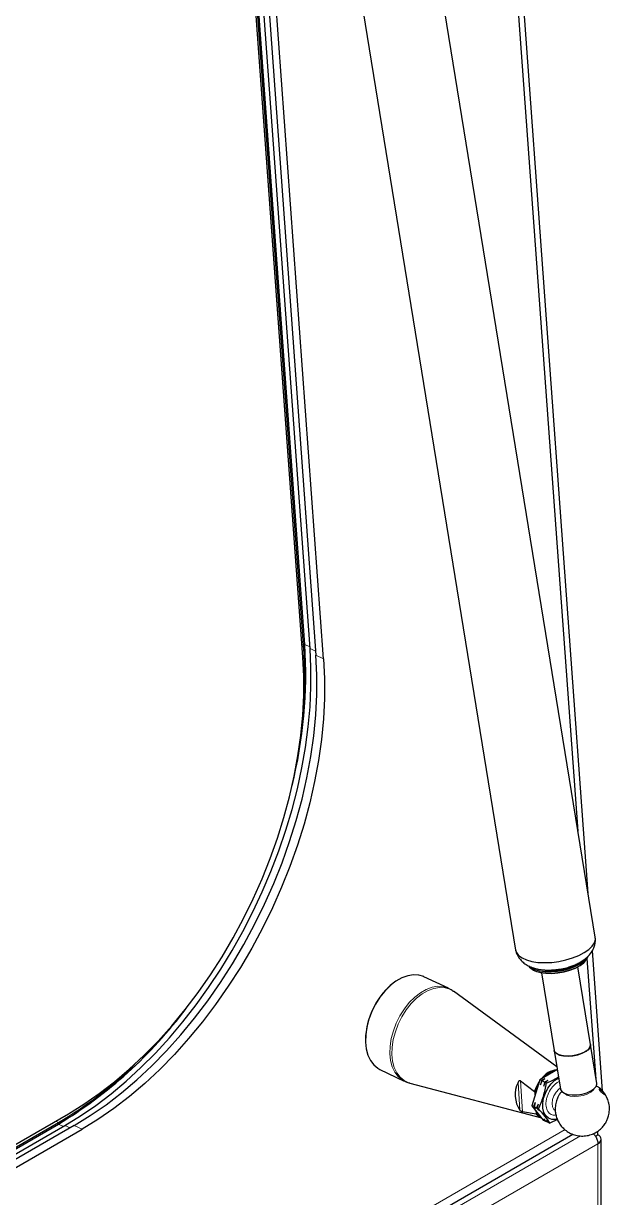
# Model space of a CAD drawing. Header units: millimetres. Extents: x -218071 to -203542, y 15363 to 51382.
# Drawn here: x -216822.62 to -216806.65, y 51013.95 to 51045.97 of the extents above; entities that cross this region are included whole.
import ezdxf

# ---------------------------------------------------------------- set-up
doc = ezdxf.new("R2010")
doc.units = ezdxf.units.MM
doc.header["$LTSCALE"] = 4
doc.layers.add('TPF-EQUIPEMENT', color=7, linetype='Continuous')

msp = doc.modelspace()

# ---------------------------------------------------------------- linework, layer by layer
at = {"layer": 'TPF-EQUIPEMENT', "color": 7, "linetype": 'Continuous', "lineweight": 25}
for p, q in [((-216807.228, 51022.237), (-216811.753, 51084.58)), ((-216807.505, 51023.939), (-216811.895, 51084.424)), ((-216807.035, 51021.049), (-216813.213, 51059.07)), ((-216815.362, 51058.578), (-216809.207, 51020.696)), ((-216816.754, 51057.706), (-216814.651, 51028.735)), ((-216814.439, 51028.634), (-216816.558, 51057.819)), ((-216815.004, 51028.68), (-216817.096, 51057.508)), ((-216814.985, 51029.006), (-216817.055, 51057.532)), ((-216814.95, 51029.026), (-216817.02, 51057.552)), ((-216814.809, 51028.922), (-216816.892, 51057.626)), ((-216806.837, 51016.845), (-216807.116, 51020.684)), ((-216807.167, 51018.118), (-216807.511, 51020.236)), ((-216807.323, 51020.375), (-216807.308, 51020.39)), ((-216807.014, 51017.177), (-216807.253, 51020.465)), ((-216811.039, 51019.652), (-216811.704, 51019.968)), ((-216808.74, 51020.158), (-216808.72, 51020.148)), ((-216808.498, 51020.076), (-216808.154, 51017.957)), ((-216808.082, 51017.512), (-216810.902, 51019.57)), ((-216808.154, 51017.957), (-216807.982, 51016.899)), ((-216806.995, 51017.06), (-216807.167, 51018.118)), ((-216812.907, 51017.44), (-216812.242, 51017.124)), ((-216808.07, 51017.439), (-216808.546, 51017.156)), ((-216812.093, 51017.069), (-216808.5, 51016.12)), ((-216809.075, 51017.132), (-216808.692, 51016.84)), ((-216808.546, 51017.156), (-216808.764, 51016.45)), ((-216808.502, 51017.135), (-216808.546, 51017.156)), ((-216808.502, 51017.135), (-216808.526, 51017.022)), ((-216808.526, 51017.022), (-216808.483, 51017.126)), ((-216808.411, 51017.179), (-216808.502, 51017.135)), ((-216808.411, 51017.179), (-216808.483, 51017.126)), ((-216808.418, 51017.095), (-216808.483, 51017.126)), ((-216808.418, 51017.095), (-216808.442, 51016.982)), ((-216808.442, 51016.982), (-216808.399, 51017.086)), ((-216808.327, 51017.139), (-216808.418, 51017.095)), ((-216808.327, 51017.139), (-216808.399, 51017.086)), ((-216808.365, 51017.07), (-216808.399, 51017.086)), ((-216807, 51016.986), (-216807.001, 51017.002)), ((-216808.673, 51016.743), (-216808.677, 51016.8)), ((-216808.721, 51016.43), (-216808.764, 51016.45)), ((-216808.764, 51016.45), (-216808.452, 51016.06)), ((-216808.677, 51016.534), (-216808.721, 51016.43)), ((-216808.721, 51016.43), (-216808.663, 51016.365)), ((-216808.677, 51016.534), (-216808.701, 51016.421)), ((-216808.636, 51016.389), (-216808.701, 51016.421)), ((-216808.663, 51016.365), (-216808.701, 51016.421)), ((-216808.593, 51016.493), (-216808.636, 51016.389)), ((-216808.636, 51016.389), (-216808.578, 51016.325)), ((-216808.593, 51016.493), (-216808.617, 51016.38)), ((-216808.583, 51016.364), (-216808.617, 51016.38)), ((-216808.578, 51016.325), (-216808.617, 51016.38)), ((-216867.878, 50989.405), (-216821.394, 51016.233)), ((-216808.649, 51016.218), (-216809.016, 51016.283)), ((-216808.639, 51016.246), (-216808.643, 51016.299)), ((-216808.452, 51016.06), (-216808.409, 51016.039)), ((-216808.447, 51016.095), (-216808.39, 51016.03)), ((-216808.447, 51016.095), (-216808.409, 51016.039)), ((-216808.409, 51016.039), (-216808.401, 51016.043)), ((-216808.39, 51016.03), (-216808.324, 51015.999)), ((-216808.363, 51016.055), (-216808.324, 51015.999)), ((-216808.363, 51016.055), (-216808.305, 51015.99)), ((-216808.07, 51016.076), (-216808.272, 51015.974)), ((-216867.872, 50989.326), (-216821.666, 51015.994)), ((-216867.869, 50989.283), (-216821.663, 51015.951)), ((-216867.859, 50989.148), (-216821.49, 51015.91)), ((-216821.235, 51015.911), (-216867.849, 50989.008)), ((-216867.834, 50988.794), (-216821.023, 51015.811)), ((-216808.324, 51015.999), (-216808.316, 51016.003)), ((-216808.305, 51015.99), (-216808.272, 51015.974)), ((-216867.286, 50981.252), (-216807.647, 51015.673)), ((-216807.031, 51015.618), (-216806.964, 51015.657)), ((-216806.876, 50956.002), (-216806.876, 51015.535))]:
    msp.add_line(p, q, dxfattribs=at)
at = {"layer": 'TPF-EQUIPEMENT', "color": 8, "linetype": 'Continuous', "lineweight": 18}
for p, q in [((-216815.029, 51029.027), (-216814.985, 51029.006)), ((-216814.985, 51029.006), (-216814.95, 51029.026)), ((-216814.95, 51029.026), (-216814.812, 51028.961)), ((-216814.809, 51028.922), (-216814.659, 51028.851)), ((-216814.651, 51028.735), (-216814.439, 51028.634)), ((-216809.09, 51016.326), (-216809.142, 51017.082)), ((-216809.075, 51017.132), (-216809.016, 51016.283)), ((-216821.744, 51016.031), (-216821.666, 51015.994)), ((-216867.304, 50981.49), (-216807.86, 51015.797)), ((-216821.666, 51015.994), (-216821.663, 51015.951)), ((-216821.663, 51015.951), (-216821.528, 51015.887)), ((-216821.49, 51015.91), (-216821.351, 51015.844)), ((-216821.023, 51015.811), (-216821.235, 51015.911)), ((-216813.106, 51012.357), (-216807.437, 51015.629)), ((-216806.964, 51015.412), (-216812.904, 51011.984)), ((-216806.964, 50955.879), (-216806.964, 51015.412))]:
    msp.add_line(p, q, dxfattribs=at)
at = {"layer": 'TPF-EQUIPEMENT', "color": 7, "linetype": 'Continuous', "lineweight": 25, "flags": 128}
for points in [[(-216821.49, 51015.91), (-216821.065, 51016.17), (-216820.644, 51016.46), (-216820.228, 51016.777), (-216819.819, 51017.121), (-216819.417, 51017.49), (-216819.025, 51017.885), (-216818.643, 51018.302), (-216818.273, 51018.74), (-216817.916, 51019.199), (-216817.573, 51019.677), (-216817.245, 51020.171), (-216816.935, 51020.681), (-216816.641, 51021.204), (-216816.366, 51021.74), (-216816.111, 51022.285), (-216815.876, 51022.838), (-216815.662, 51023.398), (-216815.47, 51023.962), (-216815.301, 51024.529), (-216815.155, 51025.096), (-216815.032, 51025.661), (-216814.933, 51026.224), (-216814.859, 51026.781), (-216814.809, 51027.332), (-216814.784, 51027.873), (-216814.784, 51028.404), (-216814.809, 51028.922)], [(-216821.394, 51016.233), (-216820.972, 51016.493), (-216820.555, 51016.782), (-216820.142, 51017.099), (-216819.736, 51017.445), (-216819.339, 51017.816), (-216818.951, 51018.212), (-216818.575, 51018.632), (-216818.211, 51019.074), (-216817.86, 51019.536), (-216817.525, 51020.017), (-216817.207, 51020.514), (-216816.905, 51021.027), (-216816.623, 51021.552), (-216816.36, 51022.089), (-216816.117, 51022.636), (-216815.896, 51023.189), (-216815.698, 51023.748), (-216815.522, 51024.31), (-216815.37, 51024.874), (-216815.242, 51025.436), (-216815.139, 51025.996), (-216815.061, 51026.551), (-216815.008, 51027.098), (-216814.981, 51027.637), (-216814.98, 51028.165), (-216815.004, 51028.68)], [(-216821.235, 51015.911), (-216820.8, 51016.179), (-216820.37, 51016.476), (-216819.945, 51016.804), (-216819.527, 51017.159), (-216819.117, 51017.542), (-216818.718, 51017.95), (-216818.33, 51018.383), (-216817.955, 51018.838), (-216817.594, 51019.314), (-216817.249, 51019.809), (-216816.92, 51020.322), (-216816.61, 51020.85), (-216816.319, 51021.392), (-216816.048, 51021.945), (-216815.798, 51022.508), (-216815.57, 51023.078), (-216815.366, 51023.654), (-216815.185, 51024.233), (-216815.028, 51024.814), (-216814.897, 51025.393), (-216814.79, 51025.97), (-216814.71, 51026.541), (-216814.656, 51027.106), (-216814.628, 51027.661), (-216814.626, 51028.204), (-216814.651, 51028.735)], [(-216814.439, 51028.634), (-216814.415, 51028.104), (-216814.416, 51027.56), (-216814.444, 51027.005), (-216814.499, 51026.441), (-216814.579, 51025.869), (-216814.685, 51025.293), (-216814.817, 51024.713), (-216814.973, 51024.133), (-216815.154, 51023.553), (-216815.359, 51022.978), (-216815.587, 51022.407), (-216815.836, 51021.844), (-216816.107, 51021.291), (-216816.399, 51020.749), (-216816.709, 51020.221), (-216817.037, 51019.709), (-216817.383, 51019.213), (-216817.744, 51018.737), (-216818.119, 51018.282), (-216818.507, 51017.85), (-216818.906, 51017.441), (-216819.316, 51017.059), (-216819.734, 51016.703), (-216820.159, 51016.376), (-216820.589, 51016.078), (-216821.023, 51015.811)], [(-216808.765, 51020.385), (-216808.598, 51020.36), (-216808.416, 51020.352), (-216808.224, 51020.36), (-216808.028, 51020.385), (-216807.836, 51020.425), (-216807.653, 51020.48), (-216807.485, 51020.547), (-216807.338, 51020.625), (-216807.215, 51020.711), (-216807.122, 51020.802), (-216807.061, 51020.895), (-216807.034, 51020.987), (-216807.035, 51021.049)], [(-216809.207, 51020.696), (-216809.184, 51020.626), (-216809.124, 51020.548), (-216809.032, 51020.481), (-216808.911, 51020.426), (-216808.765, 51020.385)], [(-216808.546, 51020.091), (-216808.396, 51020.07), (-216808.231, 51020.066), (-216808.058, 51020.08), (-216807.885, 51020.11), (-216807.72, 51020.156), (-216807.569, 51020.215), (-216807.439, 51020.285), (-216807.337, 51020.363), (-216807.265, 51020.445), (-216807.229, 51020.523)], [(-216808.553, 51020.131), (-216808.403, 51020.11), (-216808.238, 51020.106), (-216808.065, 51020.119), (-216807.892, 51020.15), (-216807.726, 51020.195), (-216807.575, 51020.255), (-216807.446, 51020.324), (-216807.343, 51020.402), (-216807.281, 51020.471)], [(-216808.532, 51020.082), (-216808.385, 51020.062), (-216808.224, 51020.058), (-216808.055, 51020.071), (-216807.887, 51020.101), (-216807.725, 51020.145), (-216807.578, 51020.203), (-216807.451, 51020.271), (-216807.351, 51020.347), (-216807.323, 51020.375)], [(-216811.704, 51019.968), (-216811.71, 51019.971), (-216811.845, 51020.014), (-216811.993, 51020.022), (-216812.148, 51019.996), (-216812.307, 51019.937), (-216812.467, 51019.846), (-216812.622, 51019.725), (-216812.769, 51019.578), (-216812.904, 51019.409), (-216813.023, 51019.22), (-216813.124, 51019.019), (-216813.204, 51018.81), (-216813.26, 51018.597), (-216813.292, 51018.388), (-216813.298, 51018.187), (-216813.279, 51017.999), (-216813.234, 51017.829), (-216813.165, 51017.682), (-216813.074, 51017.562), (-216812.963, 51017.471), (-216812.907, 51017.44)], [(-216808.72, 51020.148), (-216808.657, 51020.119), (-216808.532, 51020.082)], [(-216808.154, 51017.957), (-216808.141, 51017.922), (-216808.092, 51017.87), (-216808.011, 51017.831), (-216807.903, 51017.808), (-216807.778, 51017.801), (-216807.644, 51017.812), (-216807.511, 51017.84), (-216807.389, 51017.882), (-216807.288, 51017.936), (-216807.214, 51017.997), (-216807.173, 51018.061), (-216807.167, 51018.118)], [(-216807.953, 51017.816), (-216808.05, 51017.847), (-216808.118, 51017.892), (-216808.152, 51017.947), (-216808.154, 51017.957)], [(-216807.167, 51018.118), (-216807.166, 51018.097), (-216807.187, 51018.033), (-216807.242, 51017.969), (-216807.329, 51017.911), (-216807.441, 51017.862), (-216807.569, 51017.825), (-216807.703, 51017.805), (-216807.835, 51017.802), (-216807.953, 51017.816)], [(-216808.692, 51016.84), (-216808.63, 51016.987), (-216808.562, 51017.101)], [(-216808.594, 51016.999), (-216808.619, 51016.951), (-216808.677, 51016.8)], [(-216808.077, 51016.089), (-216808.12, 51016.078), (-216808.222, 51016.075), (-216808.312, 51016.106), (-216808.385, 51016.17), (-216808.437, 51016.263), (-216808.465, 51016.379), (-216808.467, 51016.512), (-216808.444, 51016.654), (-216808.396, 51016.796), (-216808.326, 51016.931), (-216808.239, 51017.05), (-216808.139, 51017.147), (-216808.033, 51017.215)], [(-216807.781, 51016.758), (-216807.663, 51016.744), (-216807.531, 51016.747), (-216807.397, 51016.768), (-216807.269, 51016.804), (-216807.158, 51016.853), (-216807.071, 51016.912), (-216807.015, 51016.975), (-216806.994, 51017.039), (-216806.995, 51017.06)], [(-216807.982, 51016.899), (-216807.98, 51016.889), (-216807.946, 51016.834), (-216807.878, 51016.789), (-216807.781, 51016.758)], [(-216808.499, 51016.12), (-216808.572, 51016.151), (-216808.649, 51016.218)]]:
    msp.add_lwpolyline(points, dxfattribs=at)
at = {"layer": 'TPF-EQUIPEMENT', "color": 8, "linetype": 'Continuous', "lineweight": 18, "flags": 128}
for points in [[(-216812.242, 51017.124), (-216812.298, 51017.154), (-216812.409, 51017.245), (-216812.5, 51017.366), (-216812.569, 51017.513), (-216812.614, 51017.682), (-216812.633, 51017.87), (-216812.627, 51018.071), (-216812.596, 51018.281), (-216812.539, 51018.493), (-216812.46, 51018.703), (-216812.359, 51018.904), (-216812.239, 51019.092), (-216812.104, 51019.262), (-216811.957, 51019.409), (-216811.802, 51019.53), (-216811.643, 51019.621), (-216811.483, 51019.68), (-216811.328, 51019.706), (-216811.181, 51019.697), (-216811.045, 51019.655), (-216811.04, 51019.652)], [(-216810.902, 51019.57), (-216810.997, 51019.626), (-216811.131, 51019.668), (-216811.278, 51019.677), (-216811.433, 51019.651), (-216811.592, 51019.592), (-216811.751, 51019.501), (-216811.905, 51019.381), (-216812.052, 51019.234), (-216812.186, 51019.065), (-216812.305, 51018.878), (-216812.406, 51018.677), (-216812.485, 51018.468), (-216812.541, 51018.257), (-216812.573, 51018.048), (-216812.579, 51017.848), (-216812.559, 51017.661), (-216812.515, 51017.492), (-216812.446, 51017.345), (-216812.355, 51017.225), (-216812.245, 51017.135), (-216812.117, 51017.076), (-216812.093, 51017.069)], [(-216807.988, 51016.935), (-216808.033, 51016.901), (-216808.105, 51016.822), (-216808.163, 51016.724), (-216808.199, 51016.618), (-216808.212, 51016.513), (-216808.2, 51016.42), (-216808.163, 51016.347), (-216808.13, 51016.316)], [(-216807.722, 51016.713), (-216807.81, 51016.742), (-216807.868, 51016.784)], [(-216807.067, 51016.914), (-216807.093, 51016.873), (-216807.159, 51016.816), (-216807.253, 51016.766), (-216807.367, 51016.729), (-216807.49, 51016.706), (-216807.612, 51016.701), (-216807.722, 51016.713)], [(-216808.639, 51016.246), (-216808.565, 51016.171), (-216808.521, 51016.147)]]:
    msp.add_lwpolyline(points, dxfattribs=at)
at = {"layer": 'TPF-EQUIPEMENT', "color": 7, "linetype": 'Continuous', "lineweight": 25}
for centre, radius, start, end in [((-216827.816, 51028.251), 12.889, 346.1891, 3.4479), ((-216826.482, 51028.212), 11.525, 355.101, 3.9507), ((-216808.507, 51020.532), 0.442, 217.073, 264.9652), ((-216808.46, 51020.711), 0.587, 235.2694, 260.8987), ((-216808.25, 51021.687), 1.553, 255.7699, 300.4002), ((-216811.263, 51018.208), 2.037, 130.4728, 178.6087), ((-216827.99, 51026.418), 12.231, 301.1523, 323.2496), ((-216827.167, 51025.355), 10.858, 300.443, 314.2174), ((-216808.012, 51016.837), 0.6, 96.5512, 145.0034), ((-216807.988, 51016.823), 0.596, 104.051, 137.5036), ((-216808.468, 51016.749), 0.752, 153.6641, 214.2139), ((-216807.01, 51015.535), 0.131, 290.7714, 69.2286)]:
    msp.add_arc(centre, radius, start, end, dxfattribs=at)
for points, knots in [([(-216808.008, 51020.174), (-216807.945, 51020.185), (-216807.858, 51020.202), (-216807.735, 51020.238), (-216807.636, 51020.273), (-216807.525, 51020.321), (-216807.416, 51020.381), (-216807.312, 51020.453), (-216807.217, 51020.538), (-216807.137, 51020.637), (-216807.075, 51020.749), (-216807.039, 51020.871), (-216807.025, 51020.967), (-216807.034, 51021.02), (-216807.036, 51021.03)], [0, 0, 0, 0, 0.122962, 0.171023, 0.250691, 0.332343, 0.419923, 0.511797, 0.607103, 0.702184, 0.79507, 0.886515, 0.978267, 1, 1, 1, 1]), ([(-216809.203, 51020.682), (-216809.202, 51020.677), (-216809.195, 51020.626), (-216809.153, 51020.539), (-216809.079, 51020.429), (-216808.98, 51020.336), (-216808.861, 51020.262), (-216808.729, 51020.208), (-216808.587, 51020.172), (-216808.451, 51020.154), (-216808.325, 51020.148), (-216808.213, 51020.151), (-216808.108, 51020.159), (-216808.038, 51020.169), (-216808.008, 51020.174)], [0, 0, 0, 0, 0.011383, 0.10892, 0.20195, 0.299393, 0.403526, 0.512253, 0.612051, 0.718108, 0.79766, 0.863233, 0.9403, 1, 1, 1, 1]), ([(-216810.897, 51019.562), (-216810.909, 51019.573), (-216810.952, 51019.61), (-216811.004, 51019.633), (-216811.042, 51019.65)], [0, 0, 0, 0, 0.2833476, 1, 1, 1, 1]), ([(-216812.24, 51017.126), (-216812.226, 51017.119), (-216812.179, 51017.092), (-216812.126, 51017.08), (-216812.088, 51017.071)], [0, 0, 0, 0, 0.290763, 1, 1, 1, 1]), ([(-216809.142, 51017.082), (-216809.136, 51017.096), (-216809.128, 51017.114), (-216809.109, 51017.131), (-216809.097, 51017.137), (-216809.085, 51017.137), (-216809.078, 51017.134), (-216809.075, 51017.132), (-216809.075, 51017.132)], [0, 0, 0, 0, 0.429513, 0.59431, 0.760561, 0.871362, 0.982454, 1, 1, 1, 1]), ([(-216808.583, 51016.364), (-216808.535, 51016.474), (-216808.436, 51016.697), (-216808.389, 51016.944), (-216808.365, 51017.07)], [0, 0, 0, 0, 0.491212, 1, 1, 1, 1]), ([(-216808.365, 51017.07), (-216808.263, 51017.114), (-216808.142, 51017.166), (-216808.051, 51017.232), (-216808.038, 51017.242)], [0, 0, 0, 0, 0.850771, 1, 1, 1, 1]), ([(-216806.669, 51016.517), (-216806.679, 51016.562), (-216806.704, 51016.662), (-216806.798, 51016.812), (-216806.903, 51016.93), (-216806.976, 51016.972), (-216807, 51016.986)], [0, 0, 0, 0, 0.242287, 0.548044, 0.853801, 1, 1, 1, 1]), ([(-216808.677, 51016.8), (-216808.677, 51016.801), (-216808.678, 51016.807), (-216808.679, 51016.817), (-216808.684, 51016.828), (-216808.687, 51016.835), (-216808.69, 51016.839), (-216808.691, 51016.84), (-216808.692, 51016.84)], [0, 0, 0, 0, 0.046293, 0.490685, 0.684748, 0.880614, 0.972077, 1, 1, 1, 1]), ([(-216807.948, 51016.845), (-216807.972, 51016.817), (-216808.014, 51016.765), (-216808.061, 51016.676), (-216808.094, 51016.594), (-216808.108, 51016.537), (-216808.113, 51016.515)], [0, 0, 0, 0, 0.291416, 0.533923, 0.813403, 1, 1, 1, 1]), ([(-216806.915, 51016.9), (-216806.911, 51016.898), (-216806.899, 51016.893), (-216806.873, 51016.874), (-216806.841, 51016.845), (-216806.816, 51016.815), (-216806.802, 51016.794), (-216806.795, 51016.78), (-216806.792, 51016.772), (-216806.792, 51016.767), (-216806.796, 51016.765), (-216806.805, 51016.769), (-216806.823, 51016.78), (-216806.851, 51016.802), (-216806.882, 51016.829), (-216806.906, 51016.854), (-216806.921, 51016.872), (-216806.929, 51016.884), (-216806.933, 51016.894), (-216806.933, 51016.901), (-216806.926, 51016.903), (-216806.919, 51016.901), (-216806.915, 51016.9)], [0, 0, 0, 0, 0.034193, 0.115041, 0.214864, 0.287953, 0.332497, 0.362374, 0.386633, 0.410858, 0.43993, 0.480805, 0.542063, 0.632576, 0.720746, 0.782804, 0.826342, 0.855758, 0.885501, 0.920293, 0.954848, 1, 1, 1, 1]), ([(-216808.272, 51015.974), (-216808.31, 51016.032), (-216808.388, 51016.15), (-216808.517, 51016.292), (-216808.583, 51016.364)], [0, 0, 0, 0, 0.4912125, 1, 1, 1, 1]), ([(-216808.113, 51016.515), (-216808.121, 51016.463), (-216808.132, 51016.389), (-216808.125, 51016.277), (-216808.108, 51016.178), (-216808.068, 51016.062), (-216808.005, 51015.947), (-216807.917, 51015.839), (-216807.805, 51015.746), (-216807.674, 51015.675), (-216807.529, 51015.632), (-216807.375, 51015.618), (-216807.22, 51015.637), (-216807.074, 51015.688), (-216806.946, 51015.764), (-216806.842, 51015.858), (-216806.768, 51015.955), (-216806.715, 51016.051), (-216806.683, 51016.133), (-216806.67, 51016.19), (-216806.664, 51016.212)], [0, 0, 0, 0, 0.067744, 0.09633, 0.144609, 0.196618, 0.253526, 0.31367, 0.376026, 0.439891, 0.504865, 0.570797, 0.63777, 0.706207, 0.768184, 0.829322, 0.886303, 0.925215, 0.970059, 1, 1, 1, 1]), ([(-216806.664, 51016.212), (-216806.657, 51016.264), (-216806.646, 51016.338), (-216806.651, 51016.441), (-216806.661, 51016.49), (-216806.666, 51016.518)], [0, 0, 0, 0, 0.511174, 0.726872, 1, 1, 1, 1]), ([(-216809.016, 51016.283), (-216809.019, 51016.284), (-216809.025, 51016.285), (-216809.035, 51016.289), (-216809.047, 51016.295), (-216809.064, 51016.304), (-216809.079, 51016.315), (-216809.087, 51016.323), (-216809.09, 51016.326)], [0, 0, 0, 0, 0.111372, 0.222766, 0.332636, 0.510377, 0.789409, 1, 1, 1, 1]), ([(-216808.649, 51016.218), (-216808.648, 51016.218), (-216808.646, 51016.218), (-216808.643, 51016.22), (-216808.64, 51016.227), (-216808.639, 51016.236), (-216808.639, 51016.244), (-216808.639, 51016.246)], [0, 0, 0, 0, 0.07658, 0.202937, 0.41619, 0.818151, 1, 1, 1, 1]), ([(-216806.964, 51015.657), (-216806.966, 51015.691), (-216806.967, 51015.726), (-216806.985, 51015.745), (-216806.986, 51015.746)], [0, 0, 0, 0, 0.942967, 1, 1, 1, 1]), ([(-216807.087, 51015.689), (-216807.067, 51015.667), (-216807.023, 51015.614), (-216806.976, 51015.512), (-216806.968, 51015.446), (-216806.964, 51015.412)], [0, 0, 0, 0, 0.279886, 0.639943, 1, 1, 1, 1])]:
    msp.add_open_spline(points, degree=3, knots=knots, dxfattribs=at)
at = {"layer": 'TPF-EQUIPEMENT', "color": 8, "linetype": 'Continuous', "lineweight": 18}
msp.add_open_spline([(-216808.016, 51017.11), (-216808.024, 51017.107), (-216808.055, 51017.095), (-216808.131, 51017.042), (-216808.237, 51016.934), (-216808.316, 51016.791), (-216808.359, 51016.667), (-216808.378, 51016.57), (-216808.382, 51016.477), (-216808.368, 51016.368), (-216808.319, 51016.26), (-216808.234, 51016.202), (-216808.16, 51016.187), (-216808.123, 51016.194), (-216808.108, 51016.197)], degree=3, knots=[0, 0, 0, 0, 0.021877, 0.091355, 0.22042, 0.349485, 0.418962, 0.489915, 0.560867, 0.630345, 0.75941, 0.888474, 0.957952, 1, 1, 1, 1], dxfattribs=at)

doc.saveas('drawing.dxf')
